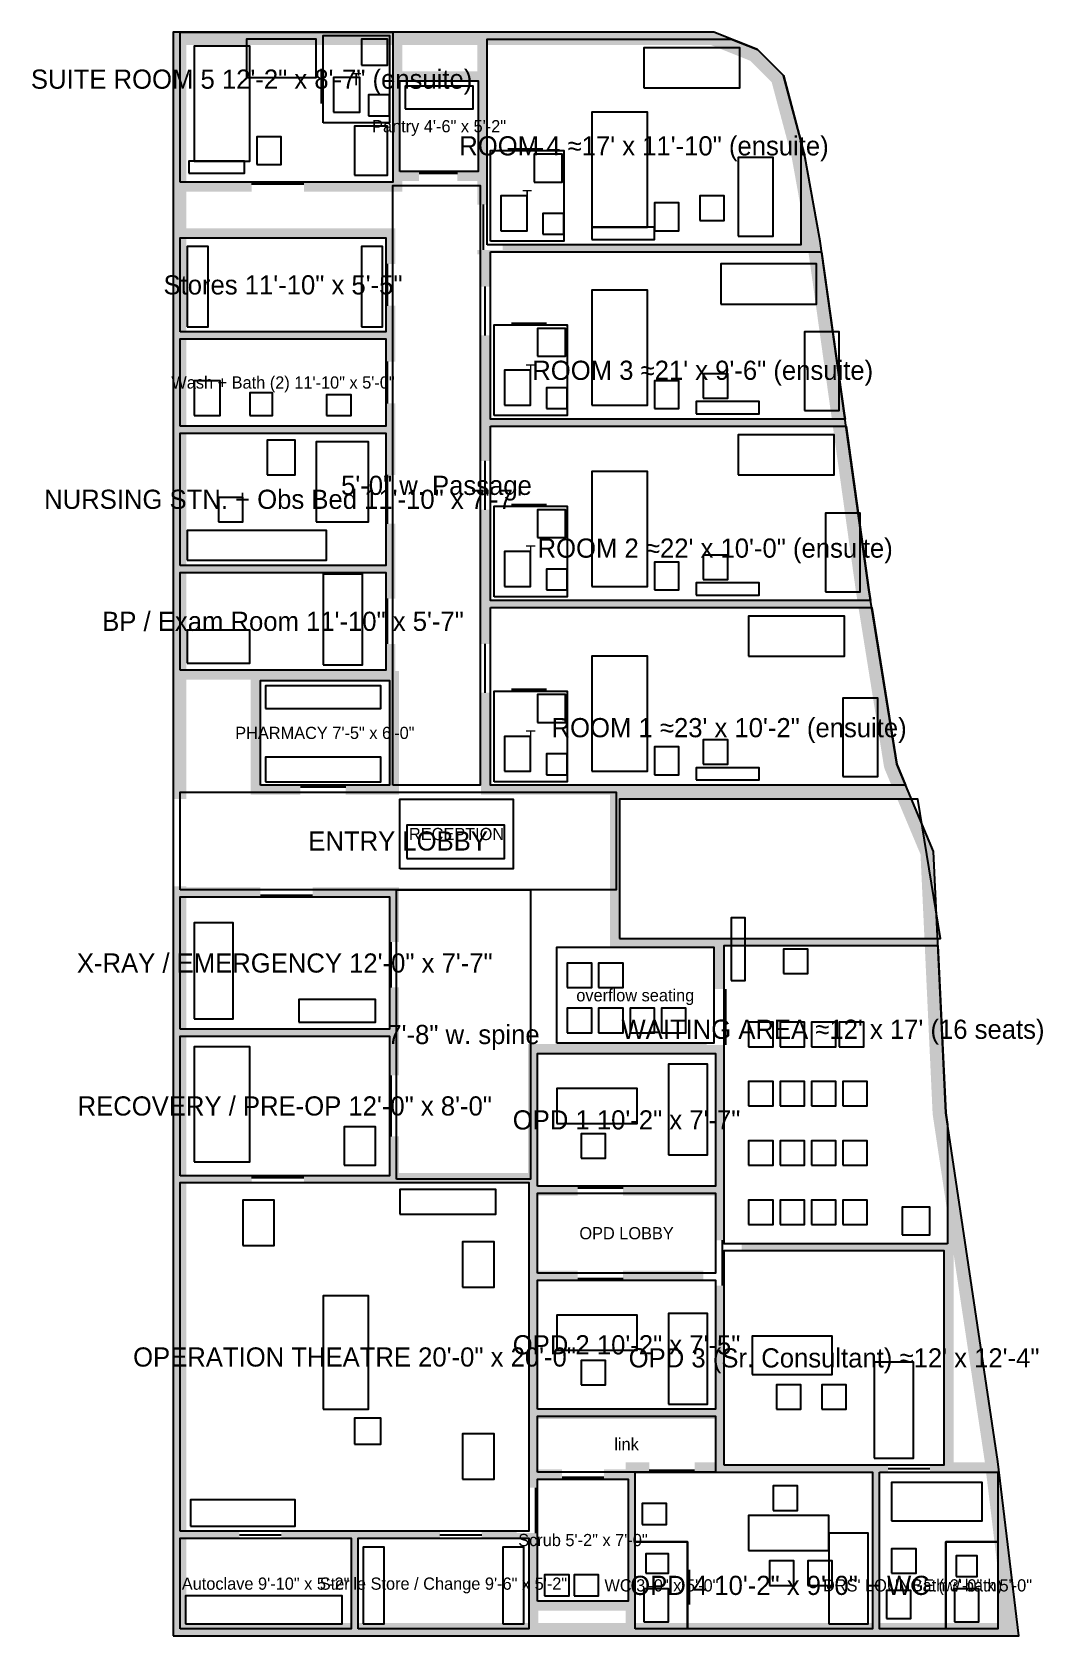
# Model space of a CAD drawing. Header units: feet. Extents: x -8.1 to 49.9, y 0 to 92.
import ezdxf
from ezdxf.enums import TextEntityAlignment as Align

# ---------------------------------------------------------------- set-up
doc = ezdxf.new("R2010")
doc.units = ezdxf.units.FT
for name, color, linetype in [('DOORS', 1, 'Continuous'), ('FURNITURE', 8, 'Continuous'), ('GLASS', 5, 'Continuous'), ('PLATE', 7, 'Continuous'), ('TEXT', 7, 'Continuous'), ('VOID', 6, 'Continuous'), ('WALL_FILL', 8, 'Continuous'), ('WALLS', 7, 'Continuous')]:
    doc.layers.add(name, color=color, linetype=linetype)

msp = doc.modelspace()

# ---------------------------------------------------------------- hatches: boundary and pattern name
at = {"layer": 'WALL_FILL'}
h = msp.add_hatch(color=8, dxfattribs=at)
h.paths.add_polyline_path([(36.2, 85), (36.55, 83.056), (37.1, 80), (37.107, 79.95), (38.5, 70), (39.9, 60), (41.5, 50), (42.34, 48), (42.678, 47.196), (42.927, 46.602), (43.6, 45), (43.766, 41.439), (43.79, 40.939), (43.833, 40), (44.3, 30), (44.95, 25.667), (45.8, 20), (47.3, 10), (47.306, 9.95), (47.85, 5.417), (48.5, 0), (47.85, 0), (25.95, 0), (20.95, 0), (0, 0), (0, 42.95), (0, 43), (0.75, 43), (0.75, 42.95), (5, 42.95), (5, 42.4), (0.75, 42.4), (0.75, 34.8), (12.4, 34.8), (12.4, 37.2), (12.95, 37.2), (12.95, 34.95), (12.95, 34.25), (12.95, 32.15), (12.4, 32.15), (12.4, 34.4), (0.75, 34.4), (0.75, 26.4), (4.5, 26.4), (4.5, 26), (0.75, 26), (0.75, 6), (3.8, 6), (3.8, 5.6), (0.75, 5.6), (0.75, 0.75), (10.2, 0.75), (10.2, 5.6), (6.2, 5.6), (6.2, 6), (15.3, 6), (15.3, 5.6), (10.6, 5.6), (10.6, 0.75), (20.4, 0.75), (20.4, 5.6), (17.7, 5.6), (17.7, 6), (19.7, 6), (19.7, 5.9), (20.9, 5.9), (20.9, 2), (26.1, 2), (26.1, 9), (24.7, 9), (24.7, 9.55), (25.95, 9.55), (25.95, 9.95), (27.3, 9.95), (27.3, 9.4), (26.5, 9.4), (26.5, 5.4), (26.5, 0.75), (40.1, 0.75), (40.1, 9.4), (29.9, 9.4), (29.9, 9.95), (31.05, 9.95), (31.05, 12.45), (20.95, 12.45), (20.95, 9.55), (22.3, 9.55), (22.3, 9), (20.9, 9), (20.9, 8.5), (20.4, 8.5), (20.4, 26), (7.5, 26), (7.5, 26.4), (12.4, 26.4), (12.4, 28.65), (12.95, 28.65), (12.95, 26.55), (20.35, 26.55), (20.35, 33.95), (30.6, 33.95), (30.6, 33.9), (31.6, 33.9), (31.6, 22.7), (31.05, 22.7), (31.05, 25.25), (25.8, 25.25), (25.8, 25.8), (31.1, 25.8), (31.1, 33.4), (20.9, 33.4), (20.9, 25.8), (23.2, 25.8), (23.2, 25.25), (20.95, 25.25), (20.95, 20.95), (23.2, 20.95), (23.2, 20.4), (20.9, 20.4), (20.9, 13), (31.1, 13), (31.1, 20.1), (31.6, 20.1), (31.6, 9.8), (41, 9.8), (41, 9.4), (40.5, 9.4), (40.5, 0.75), (47.3, 0.75), (47.3, 3.705), (46.617, 9.4), (43.4, 9.4), (43.4, 9.8), (44.2, 9.8), (44.2, 22.1), (32.6, 22.1), (32.6, 22.5), (44.4, 22.5), (44.4, 24.277), (43.558, 29.889), (43.551, 29.965), (43.101, 39.6), (31.6, 39.6), (31.6, 37.1), (31.05, 37.1), (31.05, 39.45), (25.05, 39.45), (25.05, 48.25), (17.65, 48.25), (17.65, 54.1), (18.2, 54.1), (18.2, 48.8), (41.191, 48.8), (40.809, 49.71), (40.779, 49.794), (40.759, 49.882), (39.3, 59), (18.2, 59), (18.2, 56.9), (17.65, 56.9), (17.65, 58.85), (17.65, 59.55), (17.65, 64.6), (18.2, 64.6), (18.2, 59.4), (39.236, 59.4), (39.159, 59.882), (39.157, 59.896), (37.827, 69.4), (18.2, 69.4), (18.2, 67.4), (17.65, 67.4), (17.65, 69.25), (17.65, 69.95), (17.65, 74.6), (18.2, 74.6), (18.2, 69.8), (37.771, 69.8), (36.427, 79.4), (18.2, 79.4), (18.2, 77.4), (17.65, 77.4), (17.65, 79.25), (17.45, 79.25), (17.45, 79.5), (18.9, 79.5), (18.9, 79.8), (36, 79.8), (36, 81.877), (35.467, 84.837), (34.327, 89.112), (33.079, 90.361), (30.856, 91.25), (18, 91.25), (18, 82.1), (17.45, 82.1), (17.45, 83.45), (16.3, 83.45), (16.3, 84), (17.5, 84), (17.5, 89.2), (13, 89.2), (13, 84), (14.1, 84), (14.1, 83.45), (13.15, 83.45), (13.15, 82.85), (7.5, 82.85), (7.5, 83.4), (12.6, 83.4), (12.6, 91.25), (0.75, 91.25), (0.75, 83.4), (4.5, 83.4), (4.5, 82.85), (0.75, 82.85), (0.75, 80.75), (12.75, 80.75), (12.75, 78.7), (12.2, 78.7), (12.2, 80.2), (0.75, 80.2), (0.75, 74.8), (12.2, 74.8), (12.2, 76.3), (12.75, 76.3), (12.75, 74.95), (12.75, 74.25), (12.75, 73.1), (12.2, 73.1), (12.2, 74.4), (0.75, 74.4), (0.75, 69.4), (12.2, 69.4), (12.2, 70.7), (12.75, 70.7), (12.75, 69.55), (12.75, 68.85), (12.75, 66.6), (12.2, 66.6), (12.2, 69), (0.75, 69), (0.75, 61.4), (12.2, 61.4), (12.2, 63.8), (12.75, 63.8), (12.75, 61.55), (12.75, 60.85), (12.75, 59.5), (12.2, 59.5), (12.2, 61), (0.75, 61), (0.75, 55.4), (12.2, 55.4), (12.2, 56.9), (12.75, 56.9), (12.75, 55.35), (12.95, 55.35), (12.95, 48.25), (9.9, 48.25), (9.9, 48.8), (12.4, 48.8), (12.4, 54.8), (5, 54.8), (5, 48.8), (7.3, 48.8), (7.3, 48.25), (4.45, 48.25), (4.45, 54.85), (0.75, 54.85), (0.75, 48), (0, 48), (0, 54.85), (0, 80.75), (0, 82.85), (0, 92), (13.15, 92), (17.45, 92), (31, 92), (33.5, 91), (35, 89.5), (36.2, 85)])
h.paths.add_polyline_path([(44.75, 9.95), (46.549, 9.95), (44.75, 21.944), (44.75, 9.95)], flags=16)
h.paths.add_polyline_path([(43.083, 40), (42.857, 44.832), (41.527, 48), (25.6, 48), (25.6, 40), (43.083, 40)], flags=16)
h.paths.add_polyline_path([(17.45, 89.75), (17.45, 91.25), (13.15, 91.25), (13.15, 89.75), (17.45, 89.75)], flags=16)
h.paths.add_polyline_path([(20.95, 1.45), (20.95, 0.75), (25.95, 0.75), (25.95, 1.45), (20.95, 1.45)], flags=16)
for points in [[(8, 42.4), (8, 42.95), (12.95, 42.95), (12.95, 39.8), (12.4, 39.8), (12.4, 42.4), (8, 42.4)], [(30.4, 20.95), (30.4, 20.4), (25.8, 20.4), (25.8, 20.95), (30.4, 20.95)]]:
    msp.add_hatch(color=8, dxfattribs=at).paths.add_polyline_path(points)

# ---------------------------------------------------------------- linework, layer by layer
at = {"layer": 'DOORS'}
for p, q in [((8.5, 87.9), (8.5, 89.9)), ((19.2, 85.3), (21.2, 85.3)), ((14.1, 83.9), (16.3, 83.9)), ((4.5, 83.3), (7.5, 83.3)), ((17.8, 79.5), (17.8, 82.1)), ((12.3, 76.3), (12.3, 78.7)), ((17.9, 74.6), (17.9, 77.4)), ((19.4, 75.3), (21.4, 75.3)), ((12.3, 70.7), (12.3, 73.1)), ((17.9, 64.6), (17.9, 67.4)), ((12.3, 63.8), (12.3, 66.6)), ((19.4, 64.9), (21.4, 64.9)), ((12.3, 56.9), (12.3, 59.5)), ((17.9, 54.1), (17.9, 56.9)), ((19.4, 54.3), (21.4, 54.3)), ((7.3, 48.7), (9.9, 48.7)), ((5, 42.5), (8, 42.5)), ((12.5, 37.2), (12.5, 39.8)), ((31.7, 33.9), (31.7, 37.1)), ((12.5, 28.65), (12.5, 32.15)), ((4.5, 26.3), (7.5, 26.3)), ((23.2, 25.7), (25.8, 25.7)), ((31.5, 20.1), (31.5, 22.7)), ((23.2, 20.5), (25.8, 20.5)), ((27.3, 9.5), (29.9, 9.5)), ((41, 9.6), (43.4, 9.6)), ((20.8, 5.9), (20.8, 8.5)), ((22.3, 9.1), (24.7, 9.1)), ((3.8, 5.8), (6.2, 5.8)), ((15.3, 5.8), (17.7, 5.8)), ((29.6, 1.8), (29.6, 3.8)), ((44.3, 1.8), (44.3, 3.8))]:
    msp.add_line(p, q, dxfattribs=at)
at = {"layer": 'FURNITURE'}
for points in [[(1.2, 84.6), (4.4, 84.6), (4.4, 91.2), (1.2, 91.2)], [(4.2, 89.4), (8.2, 89.4), (8.2, 91.6), (4.2, 91.6)], [(10.8, 90.1), (12.3, 90.1), (12.3, 91.6), (10.8, 91.6)], [(27, 88.8), (32.5, 88.8), (32.5, 91.1), (27, 91.1)], [(9.2, 87.4), (10.7, 87.4), (10.7, 89.4), (9.2, 89.4)], [(11.2, 87.2), (12.4, 87.2), (12.4, 88.4), (11.2, 88.4)], [(13.3, 87.6), (17.2, 87.6), (17.2, 88.9), (13.3, 88.9)], [(10.4, 83.8), (12.3, 83.8), (12.3, 86.6), (10.4, 86.6)], [(24, 80.8), (27.2, 80.8), (27.2, 87.4), (24, 87.4)], [(4.8, 84.4), (6.2, 84.4), (6.2, 86), (4.8, 86)], [(20.7, 83.4), (22.3, 83.4), (22.3, 85), (20.7, 85)], [(32.4, 80.3), (34.4, 80.3), (34.4, 84.8), (32.4, 84.8)], [(0.9, 83.9), (4.1, 83.9), (4.1, 84.6), (0.9, 84.6)], [(18.8, 80.6), (20.3, 80.6), (20.3, 82.6), (18.8, 82.6)], [(27.6, 80.6), (29, 80.6), (29, 82.2), (27.6, 82.2)], [(30.2, 81.2), (31.6, 81.2), (31.6, 82.6), (30.2, 82.6)], [(21.2, 80.4), (22.4, 80.4), (22.4, 81.6), (21.2, 81.6)], [(24, 80.1), (27.6, 80.1), (27.6, 80.8), (24, 80.8)], [(0.8, 75.1), (2, 75.1), (2, 79.7), (0.8, 79.7)], [(10.8, 75.1), (12, 75.1), (12, 79.7), (10.8, 79.7)], [(31.4, 76.4), (36.9, 76.4), (36.9, 78.7), (31.4, 78.7)], [(24, 70.6), (27.2, 70.6), (27.2, 77.2), (24, 77.2)], [(20.9, 73.4), (22.5, 73.4), (22.5, 75), (20.9, 75)], [(36.2, 70.3), (38.2, 70.3), (38.2, 74.8), (36.2, 74.8)], [(1.2, 70), (2.7, 70), (2.7, 72), (1.2, 72)], [(19, 70.6), (20.5, 70.6), (20.5, 72.6), (19, 72.6)], [(27.6, 70.4), (29, 70.4), (29, 72), (27.6, 72)], [(30.4, 71), (31.8, 71), (31.8, 72.4), (30.4, 72.4)], [(4.4, 70), (5.7, 70), (5.7, 71.3), (4.4, 71.3)], [(8.8, 70), (10.2, 70), (10.2, 71.2), (8.8, 71.2)], [(21.4, 70.4), (22.6, 70.4), (22.6, 71.6), (21.4, 71.6)], [(30, 70.1), (33.6, 70.1), (33.6, 70.8), (30, 70.8)], [(5.4, 66.6), (7, 66.6), (7, 68.6), (5.4, 68.6)], [(8.2, 63.9), (11.2, 63.9), (11.2, 68.5), (8.2, 68.5)], [(32.4, 66.6), (37.9, 66.6), (37.9, 68.9), (32.4, 68.9)], [(24, 60.2), (27.2, 60.2), (27.2, 66.8), (24, 66.8)], [(2.6, 63.9), (4, 63.9), (4, 65.3), (2.6, 65.3)], [(20.9, 63), (22.5, 63), (22.5, 64.6), (20.9, 64.6)], [(37.4, 59.9), (39.4, 59.9), (39.4, 64.4), (37.4, 64.4)], [(0.8, 61.7), (8.8, 61.7), (8.8, 63.4), (0.8, 63.4)], [(19, 60.2), (20.5, 60.2), (20.5, 62.2), (19, 62.2)], [(30.4, 60.6), (31.8, 60.6), (31.8, 62), (30.4, 62)], [(8.6, 55.7), (10.85, 55.7), (10.85, 60.9), (8.6, 60.9)], [(21.4, 60), (22.6, 60), (22.6, 61.2), (21.4, 61.2)], [(27.6, 60), (29, 60), (29, 61.6), (27.6, 61.6)], [(30, 59.7), (33.6, 59.7), (33.6, 60.4), (30, 60.4)], [(33, 56.2), (38.5, 56.2), (38.5, 58.5), (33, 58.5)], [(0.8, 55.8), (4.4, 55.8), (4.4, 57.7), (0.8, 57.7)], [(24, 49.6), (27.2, 49.6), (27.2, 56.2), (24, 56.2)], [(5.3, 53.2), (11.9, 53.2), (11.9, 54.5), (5.3, 54.5)], [(20.9, 52.4), (22.5, 52.4), (22.5, 54), (20.9, 54)], [(38.4, 49.3), (40.4, 49.3), (40.4, 53.8), (38.4, 53.8)], [(19, 49.6), (20.5, 49.6), (20.5, 51.6), (19, 51.6)], [(21.4, 49.4), (22.6, 49.4), (22.6, 50.6), (21.4, 50.6)], [(27.6, 49.4), (29, 49.4), (29, 51), (27.6, 51)], [(30.4, 50), (31.8, 50), (31.8, 51.4), (30.4, 51.4)], [(5.3, 49), (11.9, 49), (11.9, 50.4), (5.3, 50.4)], [(30, 49.1), (33.6, 49.1), (33.6, 49.8), (30, 49.8)], [(13.4, 44.6), (19, 44.6), (19, 46.5), (13.4, 46.5)], [(1.2, 35.4), (3.45, 35.4), (3.45, 40.9), (1.2, 40.9)], [(32, 37.6), (32.8, 37.6), (32.8, 41.2), (32, 41.2)], [(35, 38), (36.4, 38), (36.4, 39.4), (35, 39.4)], [(22.6, 37.2), (24, 37.2), (24, 38.6), (22.6, 38.6)], [(24.4, 37.2), (25.8, 37.2), (25.8, 38.6), (24.4, 38.6)], [(7.2, 35.2), (11.6, 35.2), (11.6, 36.5), (7.2, 36.5)], [(22.6, 34.6), (24, 34.6), (24, 36), (22.6, 36)], [(24.4, 34.6), (25.8, 34.6), (25.8, 36), (24.4, 36)], [(26.2, 34.6), (27.6, 34.6), (27.6, 36), (26.2, 36)], [(28, 34.6), (29.4, 34.6), (29.4, 36), (28, 36)], [(33, 33.8), (34.4, 33.8), (34.4, 35.2), (33, 35.2)], [(34.8, 33.8), (36.2, 33.8), (36.2, 35.2), (34.8, 35.2)], [(36.6, 33.8), (38, 33.8), (38, 35.2), (36.6, 35.2)], [(38.2, 33.8), (39.6, 33.8), (39.6, 35.2), (38.2, 35.2)], [(1.2, 27.2), (4.4, 27.2), (4.4, 33.8), (1.2, 33.8)], [(28.4, 27.6), (30.65, 27.6), (30.65, 32.8), (28.4, 32.8)], [(22, 29.4), (26.6, 29.4), (26.6, 31.4), (22, 31.4)], [(33, 30.4), (34.4, 30.4), (34.4, 31.8), (33, 31.8)], [(34.8, 30.4), (36.2, 30.4), (36.2, 31.8), (34.8, 31.8)], [(36.6, 30.4), (38, 30.4), (38, 31.8), (36.6, 31.8)], [(38.4, 30.4), (39.8, 30.4), (39.8, 31.8), (38.4, 31.8)], [(9.8, 27), (11.6, 27), (11.6, 29.2), (9.8, 29.2)], [(23.4, 27.4), (24.8, 27.4), (24.8, 28.8), (23.4, 28.8)], [(33, 27), (34.4, 27), (34.4, 28.4), (33, 28.4)], [(34.8, 27), (36.2, 27), (36.2, 28.4), (34.8, 28.4)], [(36.6, 27), (38, 27), (38, 28.4), (36.6, 28.4)], [(38.4, 27), (39.8, 27), (39.8, 28.4), (38.4, 28.4)], [(4, 22.4), (5.8, 22.4), (5.8, 25), (4, 25)], [(13, 24.2), (18.5, 24.2), (18.5, 25.6), (13, 25.6)], [(33, 23.6), (34.4, 23.6), (34.4, 25), (33, 25)], [(34.8, 23.6), (36.2, 23.6), (36.2, 25), (34.8, 25)], [(36.6, 23.6), (38, 23.6), (38, 25), (36.6, 25)], [(38.4, 23.6), (39.8, 23.6), (39.8, 25), (38.4, 25)], [(41.8, 23), (43.4, 23), (43.4, 24.6), (41.8, 24.6)], [(16.6, 20), (18.4, 20), (18.4, 22.6), (16.6, 22.6)], [(8.6, 13), (11.2, 13), (11.2, 19.5), (8.6, 19.5)], [(28.4, 13.3), (30.65, 13.3), (30.65, 18.5), (28.4, 18.5)], [(22, 16.4), (26.6, 16.4), (26.6, 18.4), (22, 18.4)], [(33.2, 15), (37.8, 15), (37.8, 17.2), (33.2, 17.2)], [(23.4, 14.4), (24.8, 14.4), (24.8, 15.8), (23.4, 15.8)], [(40.2, 10.2), (42.45, 10.2), (42.45, 15.7), (40.2, 15.7)], [(34.6, 13), (36, 13), (36, 14.4), (34.6, 14.4)], [(37.2, 13), (38.6, 13), (38.6, 14.4), (37.2, 14.4)], [(10.4, 11), (11.9, 11), (11.9, 12.5), (10.4, 12.5)], [(16.6, 9), (18.4, 9), (18.4, 11.6), (16.6, 11.6)], [(34.4, 7.2), (35.8, 7.2), (35.8, 8.6), (34.4, 8.6)], [(41.2, 6.6), (46.4, 6.6), (46.4, 8.8), (41.2, 8.8)], [(1, 6.3), (7, 6.3), (7, 7.8), (1, 7.8)], [(26.9, 6.4), (28.3, 6.4), (28.3, 7.6), (26.9, 7.6)], [(33, 4.9), (37.6, 4.9), (37.6, 6.9), (33, 6.9)], [(37.6, 0.7), (39.85, 0.7), (39.85, 5.9), (37.6, 5.9)], [(10.9, 0.7), (12.1, 0.7), (12.1, 5.1), (10.9, 5.1)], [(18.9, 0.7), (20.1, 0.7), (20.1, 5.1), (18.9, 5.1)], [(27.1, 3.6), (28.4, 3.6), (28.4, 4.7), (27.1, 4.7)], [(41.2, 3.6), (42.6, 3.6), (42.6, 5), (41.2, 5)], [(34.2, 2.9), (35.6, 2.9), (35.6, 4.3), (34.2, 4.3)], [(36.4, 2.9), (37.8, 2.9), (37.8, 4.3), (36.4, 4.3)], [(44.9, 3.4), (46.1, 3.4), (46.1, 4.6), (44.9, 4.6)], [(21.3, 2.3), (22.7, 2.3), (22.7, 3.5), (21.3, 3.5)], [(23, 2.3), (24.4, 2.3), (24.4, 3.5), (23, 3.5)], [(0.7, 0.7), (9.7, 0.7), (9.7, 2.3), (0.7, 2.3)], [(27, 0.8), (28.4, 0.8), (28.4, 2.7), (27, 2.7)], [(40.9, 1), (42.3, 1), (42.3, 2.6), (40.9, 2.6)], [(44.8, 0.8), (46.2, 0.8), (46.2, 2.7), (44.8, 2.7)]]:
    msp.add_lwpolyline(points, close=True, dxfattribs=at)
at = {"layer": 'GLASS'}
for p, q in [((31, 92), (10, 92)), ((33.5, 91), (31, 92)), ((35, 89.5), (33.5, 91)), ((36.2, 85), (35, 89.5)), ((37.1, 80), (36.2, 85)), ((38.5, 70), (37.1, 80)), ((39.9, 60), (38.5, 70)), ((41.5, 50), (39.9, 60)), ((43.6, 45), (41.5, 50)), ((44.3, 30), (43.6, 45)), ((45.8, 20), (44.3, 30)), ((47.3, 10), (45.8, 20)), ((48.5, 0), (47.3, 10))]:
    msp.add_line(p, q, dxfattribs=at)
at = {"layer": 'PLATE'}
msp.add_lwpolyline([(0, 0), (48.5, 0), (47.3, 10), (45.8, 20), (44.3, 30), (43.6, 45), (41.5, 50), (39.9, 60), (38.5, 70), (37.1, 80), (36.2, 85), (35, 89.5), (33.5, 91), (31, 92), (0, 92), (0, 0)], close=True, dxfattribs=at)
at = {"layer": 'VOID'}
msp.add_lwpolyline([(25.6, 40), (44, 40), (42.7, 48), (25.6, 48), (25.6, 40)], close=True, dxfattribs=at)
at = {"layer": 'WALLS'}
for points in [[(0.4, 83.4), (0.4, 92), (12.6, 92), (12.6, 83.4), (0.4, 83.4)], [(8.6, 86.8), (8.6, 91.8), (12.4, 91.8), (12.4, 86.8), (8.6, 86.8)], [(18, 79.8), (18, 91.6), (32, 91.6), (33.5, 91), (35, 89.5), (36, 85.75), (36, 79.8), (18, 79.8)], [(13, 84), (13, 89.2), (17.5, 89.2), (17.5, 84), (13, 84)], [(18.2, 80), (18.2, 85.2), (22.4, 85.2), (22.4, 80), (18.2, 80)], [(12.6, 48.8), (12.6, 83.2), (17.6, 83.2), (17.6, 48.8), (12.6, 48.8)], [(0.4, 74.8), (0.4, 80.2), (12.2, 80.2), (12.2, 74.8), (0.4, 74.8)], [(18.2, 79.4), (37.184, 79.4), (38.5, 70), (38.528, 69.8), (18.2, 69.8), (18.2, 79.4)], [(18.4, 70), (18.4, 75.2), (22.6, 75.2), (22.6, 70), (18.4, 70)], [(0.4, 69.4), (0.4, 74.4), (12.2, 74.4), (12.2, 69.4), (0.4, 69.4)], [(0.4, 61.4), (0.4, 69), (12.2, 69), (12.2, 61.4), (0.4, 61.4)], [(18.2, 69.4), (38.584, 69.4), (39.9, 60), (39.996, 59.4), (18.2, 59.4), (18.2, 69.4)], [(18.4, 59.6), (18.4, 64.8), (22.6, 64.8), (22.6, 59.6), (18.4, 59.6)], [(0.4, 55.4), (0.4, 61), (12.2, 61), (12.2, 55.4), (0.4, 55.4)], [(18.2, 59), (40.06, 59), (41.5, 50), (42.004, 48.8), (18.2, 48.8), (18.2, 59)], [(5, 48.8), (5, 54.8), (12.4, 54.8), (12.4, 48.8), (5, 48.8)], [(18.4, 49), (18.4, 54.2), (22.6, 54.2), (22.6, 49), (18.4, 49)], [(0.4, 42.8), (0.4, 48.4), (25.4, 48.4), (25.4, 42.8), (0.4, 42.8)], [(13, 44), (13, 48), (19.5, 48), (19.5, 44), (13, 44)], [(0.4, 34.8), (0.4, 42.4), (12.4, 42.4), (12.4, 34.8), (0.4, 34.8)], [(12.8, 26.2), (12.8, 42.8), (20.5, 42.8), (20.5, 26.2), (12.8, 26.2)], [(44.4, 22.5), (31.6, 22.5), (31.6, 39.6), (43.852, 39.6), (44.3, 30), (44.4, 29.333), (44.4, 22.5)], [(22, 34), (22, 39.5), (31, 39.5), (31, 34), (22, 34)], [(0.4, 26.4), (0.4, 34.4), (12.4, 34.4), (12.4, 26.4), (0.4, 26.4)], [(20.9, 25.8), (20.9, 33.4), (31.1, 33.4), (31.1, 25.8), (20.9, 25.8)], [(0.4, 6), (0.4, 26), (20.4, 26), (20.4, 6), (0.4, 6)], [(20.9, 20.8), (20.9, 25.4), (31.1, 25.4), (31.1, 20.8), (20.9, 20.8)], [(31.6, 9.8), (31.6, 22.1), (44.2, 22.1), (44.2, 9.8), (31.6, 9.8)], [(20.9, 13), (20.9, 20.4), (31.1, 20.4), (31.1, 13), (20.9, 13)], [(20.9, 9.4), (20.9, 12.6), (31.1, 12.6), (31.1, 9.4), (20.9, 9.4)], [(26.5, 9.4), (40.1, 9.4), (40.1, 0.4), (29.5, 0.4), (29.5, 5.4), (26.5, 5.4), (26.5, 9.4)], [(40.5, 9.4), (47.3, 9.4), (47.3, 5.4), (44.3, 5.4), (44.3, 0.4), (40.5, 0.4), (40.5, 9.4)], [(20.9, 2), (20.9, 9), (26.1, 9), (26.1, 2), (20.9, 2)], [(0.4, 0.4), (0.4, 5.6), (10.2, 5.6), (10.2, 0.4), (0.4, 0.4)], [(10.6, 0.4), (10.6, 5.6), (20.4, 5.6), (20.4, 0.4), (10.6, 0.4)], [(26.5, 0.4), (26.5, 5.4), (29.5, 5.4), (29.5, 0.4), (26.5, 0.4)], [(44.3, 0.4), (44.3, 5.4), (47.3, 5.4), (47.3, 0.4), (44.3, 0.4)]]:
    msp.add_lwpolyline(points, close=True, dxfattribs=at)

# ---------------------------------------------------------------- texts
at = {"layer": 'TEXT'}
for s, height, p in [('SUITE ROOM 5 12\'-2" x 8\'-7" (ensuite)', 1.1, (4.5, 89.3)), ('T', 0.7, (10.5, 89.3)), ('Pantry 4\'-6" x 5\'-2"', 0.7, (15.25, 86.6)), ('ROOM 4 ≈17\' x 11\'-10" (ensuite)', 1.1, (27, 85.475)), ('T', 0.7, (20.3, 82.6)), ('Stores 11\'-10" x 5\'-5"', 1.1, (6.3, 77.5)), ('T', 0.7, (20.5, 72.6)), ('ROOM 3 ≈21\' x 9\'-6" (ensuite)', 1.1, (30.368, 72.6)), ('Wash + Bath (2) 11\'-10" x 5\'-0"', 0.7, (6.3, 71.9)), ('5\'-0" w. Passage', 1.1, (15.1, 66)), ('NURSING STN. + Obs Bed 11\'-10" x 7\'-7"', 1.1, (6.3, 65.2)), ('ROOM 2 ≈22\' x 10\'-0" (ensuite)', 1.1, (31.082, 62.4)), ('T', 0.7, (20.5, 62.2)), ('BP / Exam Room 11\'-10" x 5\'-7"', 1.1, (6.3, 58.2)), ('ROOM 1 ≈23\' x 10\'-2" (ensuite)', 1.1, (31.882, 52.1)), ('PHARMACY 7\'-5" x 6\'-0"', 0.7, (8.7, 51.8)), ('T', 0.7, (20.5, 51.6)), ('ENTRY LOBBY', 1.1, (12.9, 45.6)), ('RECEPTION', 0.7, (16.25, 46)), ('X-RAY / EMERGENCY 12\'-0" x 7\'-7"', 1.1, (6.4, 38.6)), ('overflow seating', 0.7, (26.5, 36.75)), ('7\'-8" w. spine', 1.1, (16.65, 34.5)), ("WAITING AREA ≈12' x 17' (16 seats)", 1.1, (37.838, 34.8)), ('RECOVERY / PRE-OP 12\'-0" x 8\'-0"', 1.1, (6.4, 30.4)), ('OPD 1 10\'-2" x 7\'-7"', 1.1, (26, 29.6)), ('OPD LOBBY', 0.7, (26, 23.1)), ('OPERATION THEATRE 20\'-0" x 20\'-0"', 1.1, (10.4, 16)), ('OPD 2 10\'-2" x 7\'-5"', 1.1, (26, 16.7)), ('OPD 3 (Sr. Consultant) ≈12\' x 12\'-4"', 1.1, (37.9, 15.95)), ('link', 0.7, (26, 11)), ('Scrub 5\'-2" x 7\'-0"', 0.7, (23.5, 5.5)), ('Autoclave 9\'-10" x 5\'-2"', 0.7, (5.3, 3)), ('Sterile Store / Change 9\'-6" x 5\'-2"', 0.7, (15.5, 3)), ('WC 3\'-0" x 5\'-0"', 0.7, (28, 2.9)), ('OPD 4 10\'-2" x 9\'-0" + WC', 1.1, (34.8, 2.9)), ("DRS' LOUNGE (w/ bath)", 0.7, (42.4, 2.9)), ('Bath 3\'-0" x 5\'-0"', 0.7, (45.8, 2.9))]:
    msp.add_text(s, height=height, dxfattribs=at).set_placement(p, align=Align.MIDDLE_CENTER)

doc.saveas('drawing.dxf')
